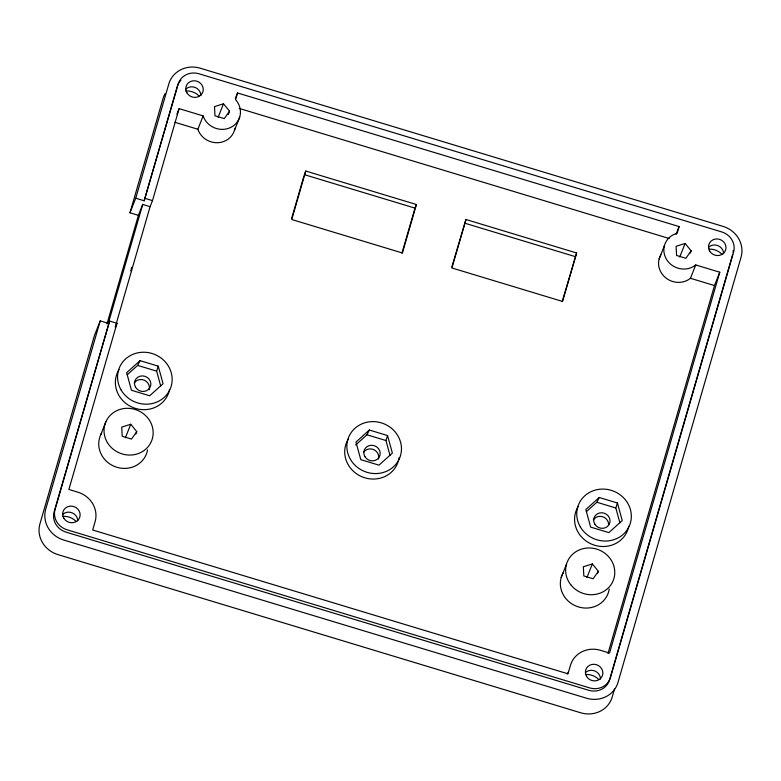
<?xml version="1.0" encoding="UTF-8"?>
<svg xmlns="http://www.w3.org/2000/svg" width="781" height="781" viewBox="0 0 781 781"><rect width="100%" height="100%" fill="white"/><g stroke="black" fill="none" stroke-linecap="round" stroke-linejoin="round"><path stroke-width="1.17" d="M732.646 254.567L609.531 679.9A17.075 15.952 21.6 0 1 588.757 690.297L66.024 532.134A17.075 15.952 21.6 0 1 54.123 511.858L109.604 321.05L116.984 323.285L68.884 489.462L77.846 492.167A24.787 23.157 21.6 0 1 95.116 521.601L92.685 530.006L567.992 673.818L570.423 665.412A24.787 23.157 21.6 0 1 600.579 650.329L609.541 653.043L719.76 272.218L695.734 264.944A19.281 18.012 21.6 0 1 666.378 259.155A19.281 18.012 21.6 0 1 677.156 233.294L679.109 226.568L237.522 92.959L235.579 99.695A19.281 18.012 21.6 0 1 230.854 127.381A19.281 18.012 21.6 0 1 203.148 115.91L179.113 108.637L152.49 200.629L150.098 206.662L142.718 204.427L138.403 215.341L129.968 212.793L163.034 98.543A25.89 24.182 21.6 0 1 165.152 93.564M108.666 323.422L100.232 320.874L45.698 509.31A25.89 24.182 21.6 0 0 63.73 540.042L586.472 698.204A25.89 24.182 21.6 0 0 617.966 682.457L741.071 257.125A25.89 24.182 21.6 0 0 723.04 226.383L200.297 68.22A25.89 24.182 21.6 0 0 168.803 83.977L135.738 198.218L129.968 212.793M106.958 323.978L138.403 215.341M108.237 323.578L142.718 204.427M135.738 198.218L144.173 200.776L177.238 86.525A17.075 15.952 21.6 0 1 180.889 80.248M109.604 321.05L55.07 509.485A17.075 15.952 21.6 0 0 66.961 529.752L589.694 687.915A17.075 15.952 21.6 0 0 610.469 677.527L733.584 252.195A17.075 15.952 21.6 0 0 721.683 231.918L198.95 73.765A17.075 15.952 21.6 0 0 178.175 84.153L144.173 200.776M130.759 270.792L131.774 267.278M115.276 326.975L150.098 206.662M291.645 218.504L304.004 175.803M305.771 171.039L291.743 219.51L402.4 252.985L416.429 204.524L305.771 171.039L304.346 174.651L415.004 208.127L416.429 204.524M401.971 253.132L415.004 208.127M451.838 266.965L465.964 219.51L576.622 252.985L562.593 301.456L451.935 267.981L465.964 219.51M562.164 301.603L576.622 252.985M607.989 653.492L714.488 285.553L719.76 272.218M614.569 688.822L612.197 697.023A25.89 24.182 21.6 0 1 580.703 712.78L57.96 554.617A25.89 24.182 21.6 0 1 39.929 523.875L94.472 335.449L100.232 320.874M160.71 385.999L156.63 371.141L158.24 366.162L140.033 360.656L126.639 372.703L131.462 390.256L149.669 395.772L163.063 383.725L158.24 366.162M390.022 455.382L385.941 440.523L387.561 435.544L369.345 430.038L355.951 442.085L360.773 459.638L378.99 465.154L392.374 453.107L387.561 435.544M619.899 522.85L615.818 507.992L617.429 503.013L599.212 497.497L585.828 509.544L590.651 527.107L608.858 532.613L622.252 520.566L617.429 503.013M176.916 114.192L179.113 108.637M115.363 327.376L116.984 323.285M234.944 128.26A19.281 18.012 21.6 0 1 217.499 142.718A19.281 18.012 21.6 0 1 197.866 129.246L203.148 115.91M218.133 117.335L223.503 103.775L229.536 111.185L228.198 114.573M100.593 435.115L105.874 421.779M235.325 98.523L237.522 92.959M234.407 130.486L239.689 117.15M125.37 437.819L130.739 424.259L136.773 431.668L135.874 433.924M659.135 258.999L664.416 245.664M676.024 234.349L679.109 226.568M679.743 257.008L685.113 243.447L691.146 250.847L690.248 253.103M561.207 577.51L566.489 564.175M660.892 254.772A19.281 18.012 21.6 0 0 665.832 277.929A19.281 18.012 21.6 0 0 690.453 278.29L695.734 264.944M586.98 577.491L592.349 563.931L598.383 571.331L597.485 573.586M127.196 374.812L137.661 365.401L140.033 360.656M355.638 444.985L366.972 434.783L369.345 430.038M586.385 511.662L596.85 502.251L599.212 497.497M229.536 111.185L224.264 118.605L214.97 115.793L214.502 106.636L223.503 103.775M136.773 431.668L131.501 439.088L122.207 436.276L121.738 427.119L130.739 424.259M691.146 250.847L685.874 258.277L676.58 255.465L676.112 246.298L685.113 243.447M598.383 571.331L593.111 578.76L583.817 575.948L583.348 566.781L592.349 563.931M239.23 108.413L669.161 238.498M174.973 122.324L197.866 129.246M690.453 278.29L714.488 285.553M464.539 223.112L575.197 256.598M145.11 198.394L152.49 200.629M596.85 502.251L615.818 507.992M137.661 365.401L156.63 371.141M366.972 434.783L385.941 440.523M733.232 250.437A17.075 15.952 21.6 0 1 733.086 252.527M147.55 449.924A24.787 23.157 21.6 0 1 115.393 466.784A24.787 23.157 21.6 0 1 101.647 433.035M609.248 589.011A24.787 23.157 21.6 0 1 577.003 606.447A24.787 23.157 21.6 0 1 563.55 572.2M585.418 674.511A15.971 14.927 21.6 0 1 598.666 679.421M62.685 516.348A15.971 14.927 21.6 0 1 75.933 521.259M585.594 672.451A8.816 8.23 21.6 0 1 595.122 671.104A8.816 8.23 21.6 0 1 600.482 679.031M62.861 514.288A8.816 8.23 21.6 0 1 72.389 512.941A8.816 8.23 21.6 0 1 77.749 520.868M709.177 249.139A15.971 14.927 21.6 0 1 722.142 254.469M185.966 88.956A8.816 8.23 21.6 0 1 195.494 87.609A8.816 8.23 21.6 0 1 200.863 95.536M708.709 247.118A8.816 8.23 21.6 0 1 718.227 245.771A8.816 8.23 21.6 0 1 723.596 253.698M185.79 91.016A15.971 14.927 21.6 0 1 199.038 95.926M134.176 383.071A8.259 7.722 21.6 0 1 144.417 380.259A8.259 7.722 21.6 0 1 149.161 389.69M363.487 452.453A8.259 7.722 21.6 0 1 373.728 449.641A8.259 7.722 21.6 0 1 378.473 459.072M593.355 519.912A8.259 7.722 21.6 0 1 602.59 516.729A8.259 7.722 21.6 0 1 608.633 524.539M567.172 673.974A24.787 23.157 21.6 0 1 568.295 672.226M169.555 389.485A27.54 25.724 21.6 0 1 133.248 407.633A27.54 25.724 21.6 0 1 119.083 369.589M399.052 457.754A27.54 25.724 21.6 0 1 363.136 477.23A27.54 25.724 21.6 0 1 348.404 438.971M628.734 526.326A27.54 25.724 21.6 0 1 592.437 544.474A27.54 25.724 21.6 0 1 578.272 506.439M107.397 442.563A24.787 23.157 21.6 0 0 149.962 444.164A24.787 23.157 21.6 0 0 128.416 408.317A24.787 23.157 21.6 0 0 107.397 442.563M570.735 584.735A24.787 23.157 21.6 0 0 612.919 581.259A24.787 23.157 21.6 0 0 586.951 548.047A24.787 23.157 21.6 0 0 570.735 584.735M63.817 518.213A8.816 8.23 21.6 0 0 78.949 518.935A8.816 8.23 21.6 0 0 71.432 506.117A8.816 8.23 21.6 0 0 63.817 518.213M586.551 676.375A8.816 8.23 21.6 0 0 601.692 677.098A8.816 8.23 21.6 0 0 594.165 664.28A8.816 8.23 21.6 0 0 586.551 676.375M709.665 251.043A8.816 8.23 21.6 0 0 724.797 251.765A8.816 8.23 21.6 0 0 717.28 238.947A8.816 8.23 21.6 0 0 709.665 251.043M186.932 92.88A8.816 8.23 21.6 0 0 202.064 93.603A8.816 8.23 21.6 0 0 194.547 80.785A8.816 8.23 21.6 0 0 186.932 92.88M135.572 387.249A8.259 7.722 21.6 0 0 149.757 387.923A8.259 7.722 21.6 0 0 142.708 375.905A8.259 7.722 21.6 0 0 135.572 387.249M364.893 456.631A8.259 7.722 21.6 0 0 379.078 457.305A8.259 7.722 21.6 0 0 372.029 445.287A8.259 7.722 21.6 0 0 364.893 456.631M594.761 524.09A8.259 7.722 21.6 0 0 608.946 524.764A8.259 7.722 21.6 0 0 601.897 512.756A8.259 7.722 21.6 0 0 594.761 524.09M350.474 459.443A27.54 25.724 21.6 0 0 397.763 461.698A27.54 25.724 21.6 0 0 374.265 421.642A27.54 25.724 21.6 0 0 350.474 459.443M580.342 526.902A27.54 25.724 21.6 0 0 627.631 529.157A27.54 25.724 21.6 0 0 604.133 489.111A27.54 25.724 21.6 0 0 580.342 526.902M121.162 390.061A27.54 25.724 21.6 0 0 168.452 392.316A27.54 25.724 21.6 0 0 144.944 352.26A27.54 25.724 21.6 0 0 121.162 390.061"/></g></svg>
